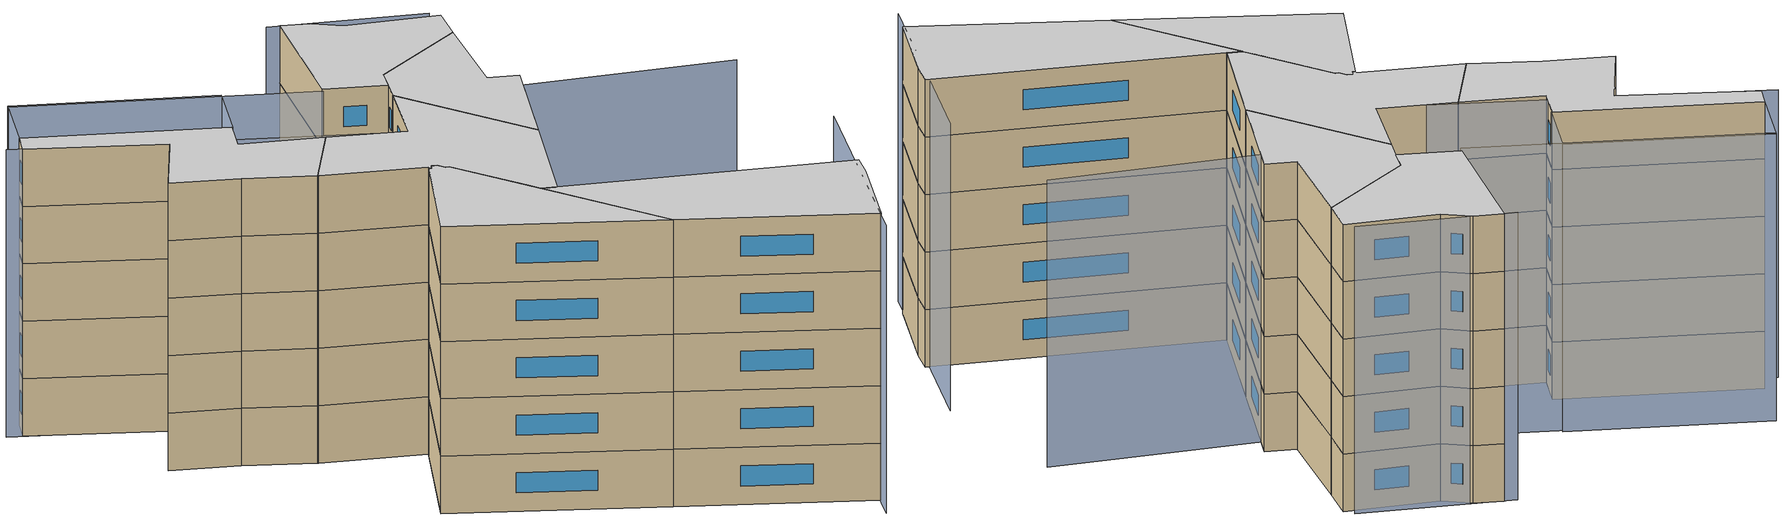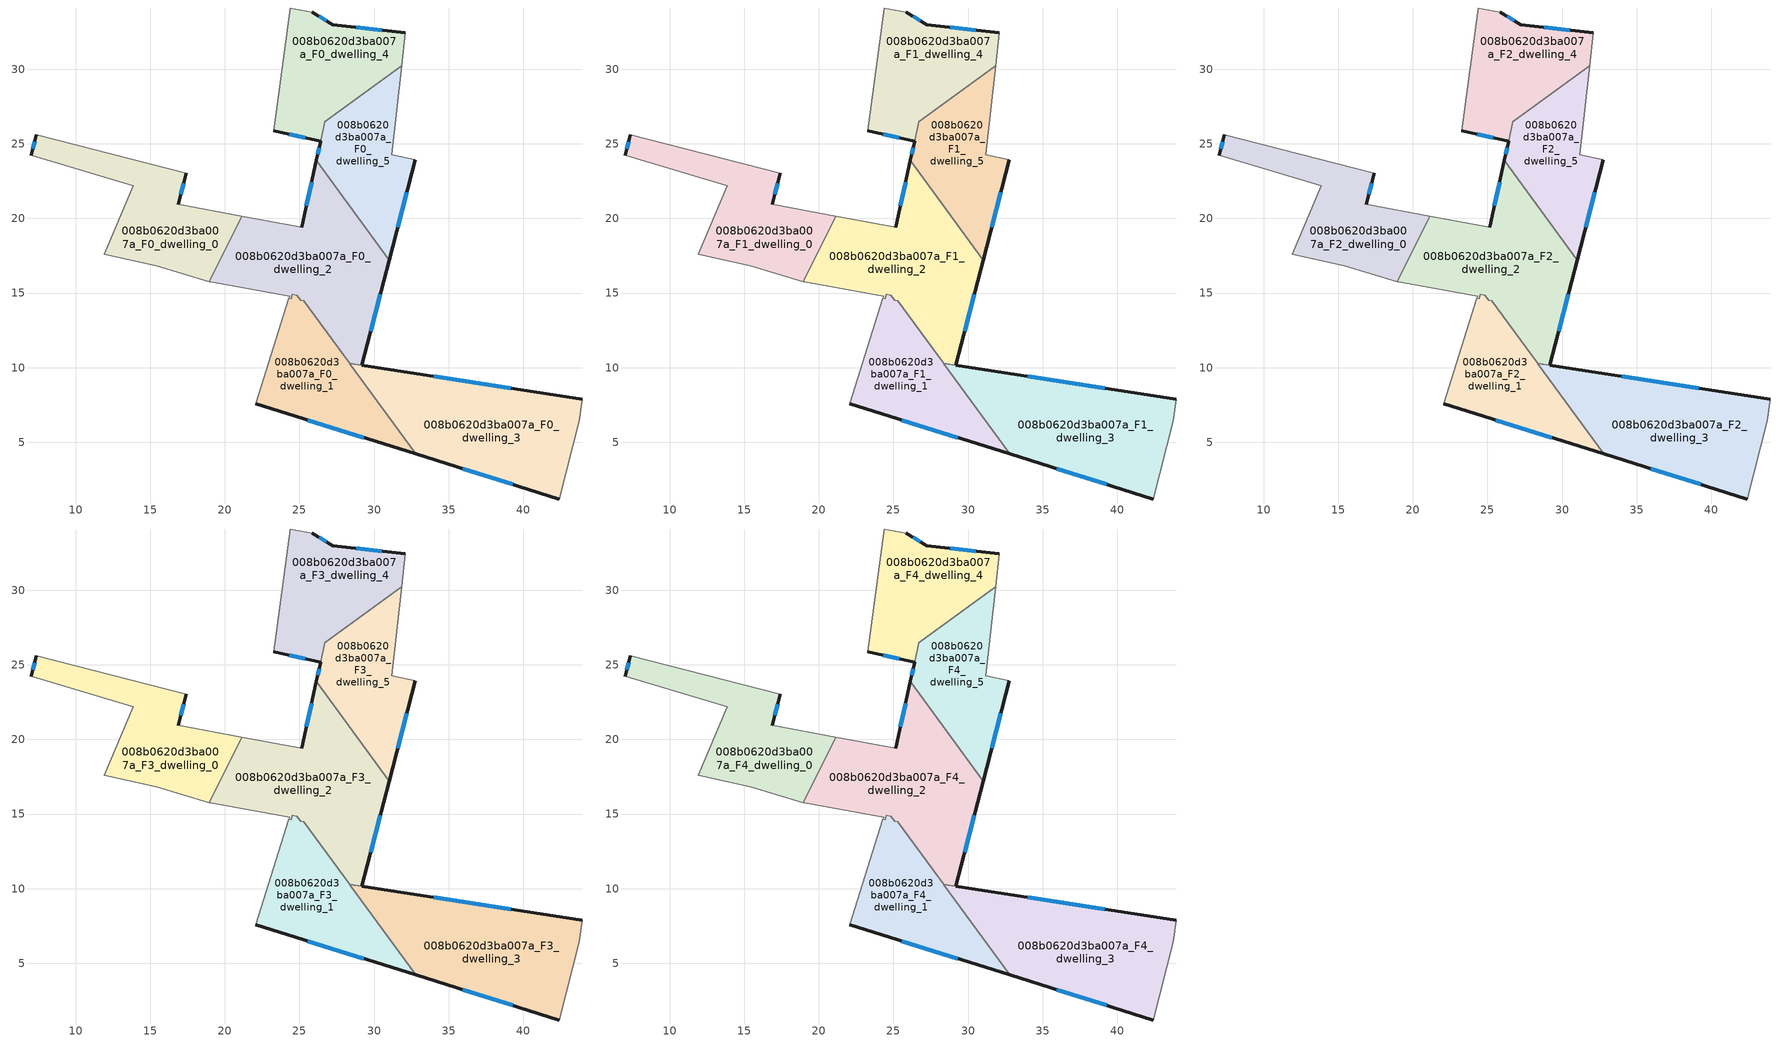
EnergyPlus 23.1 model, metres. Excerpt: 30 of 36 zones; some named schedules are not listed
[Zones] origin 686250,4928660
008b0620d3ba007a_F0_dwelling_0
 floor ground (EU_floor_Construction): 17.42,23.02 16.88,20.95 21.15,20.15 18.95,15.77 15.41,16.82 11.91,17.6 13.86,22.19 7.03,24.25 7.37,25.59 z0
 wall outside (EU_wall_Construction): 7.37,25.59 7.03,24.25 / 16.88,20.95 17.42,23.02 z0:3
 wall adiabatic (EU_wall_Construction): 7.03,24.25 13.86,22.19 11.91,17.6 15.41,16.82 18.95,15.77 / 17.42,23.02 7.37,25.59 / 21.15,20.15 16.88,20.95 z0:3
 wall to 008b0620d3ba007a_F0_dwelling_2 (EU_wall_Construction): 18.95,15.77 21.15,20.15 z0:3
 window (EU_Window_Construction): 7.26,25.16 7.14,24.69 / 17.06,21.62 17.25,22.35 z0.98:2.02
008b0620d3ba007a_F0_dwelling_1
 floor ground (EU_floor_Construction): 29.19,10.16 28.38,10.28 32.81,4.22 22.08,7.58 24.29,14.66 24.44,14.63 24.53,14.92 24.83,14.86 25.09,14.51 25.3,14.47 28.37,10.29 z0
 wall outside (EU_wall_Construction): 22.08,7.58 32.81,4.22 z0:3
 wall adiabatic (EU_wall_Construction): 24.29,14.66 22.08,7.58 z0:3
 wall to 008b0620d3ba007a_F0_dwelling_2 (EU_wall_Construction): 29.19,10.16 28.37,10.29 27.97,10.83 / 27.97,10.84 25.3,14.47 25.09,14.51 24.83,14.86 24.53,14.92 24.44,14.63 24.29,14.66 z0:3
 wall to 008b0620d3ba007a_F0_dwelling_3 (EU_wall_Construction): 32.81,4.22 28.38,10.28 29.19,10.16 z0:3
 window (EU_Window_Construction): 25.57,6.49 29.32,5.31 z0.98:2.02
008b0620d3ba007a_F0_dwelling_2
 floor ground (EU_floor_Construction): 26.14,23.89 31.02,17.21 29.19,10.16 28.37,10.29 27.96,10.83 25.3,14.47 25.09,14.51 24.83,14.86 24.53,14.92 24.44,14.63 24.29,14.66 24.34,14.8 19.02,15.75 18.95,15.77 21.15,20.15 25.15,19.4 z0
 wall outside (EU_wall_Construction): 26.14,23.89 25.15,19.4 / 29.19,10.16 31.02,17.21 z0:3
 wall adiabatic (EU_wall_Construction): 18.95,15.77 19.02,15.75 24.34,14.8 24.29,14.66 / 25.15,19.4 21.15,20.15 z0:3
 wall to 008b0620d3ba007a_F0_dwelling_5 (EU_wall_Construction): 31.02,17.21 26.14,23.89 z0:3
 window (EU_Window_Construction): 25.81,22.43 25.47,20.86 / 29.78,12.45 30.43,14.92 z0.98:2.02
008b0620d3ba007a_F0_dwelling_3
 floor ground (EU_floor_Construction): 43.96,7.88 43.75,6.44 42.43,1.2 32.81,4.22 28.38,10.28 29.19,10.16 z0
 wall outside (EU_wall_Construction): 32.81,4.22 42.43,1.2 / 43.96,7.88 29.19,10.16 z0:3
 wall adiabatic (EU_wall_Construction): 42.43,1.2 43.75,6.44 43.96,7.88 z0:3
 window (EU_Window_Construction): 35.94,3.24 39.3,2.18 / 39.16,8.62 33.99,9.42 z0.98:2.02
008b0620d3ba007a_F0_dwelling_4
 floor ground (EU_floor_Construction): 32.09,32.45 31.84,30.25 26.71,26.49 26.42,25.17 23.29,25.88 24.38,34.11 25.87,33.82 27.25,32.97 z0
 wall outside (EU_wall_Construction): 32.09,32.45 27.25,32.97 25.87,33.82 / 23.29,25.88 26.42,25.17 z0:3
 wall adiabatic (EU_wall_Construction): 25.87,33.82 24.38,34.11 23.29,25.88 / 31.84,30.25 32.09,32.45 z0:3
 wall to 008b0620d3ba007a_F0_dwelling_5 (EU_wall_Construction): 26.42,25.17 26.71,26.49 31.84,30.25 z0:3
 window (EU_Window_Construction): 26.8,33.25 26.32,33.54 / 30.51,32.62 28.82,32.8 / 24.3,25.65 25.4,25.4 z0.98:2.02
008b0620d3ba007a_F0_dwelling_5
 floor ground (EU_floor_Construction): 31.84,30.25 31.18,24.26 32.78,23.94 31.02,17.21 26.14,23.89 26.42,25.17 26.71,26.49 z0
 wall outside (EU_wall_Construction): 26.42,25.17 26.14,23.89 / 31.02,17.21 32.78,23.94 z0:3
 wall adiabatic (EU_wall_Construction): 32.78,23.94 31.18,24.26 31.84,30.25 z0:3
 window (EU_Window_Construction): 26.32,24.75 26.23,24.31 / 31.59,19.4 32.21,21.75 z0.98:2.02
008b0620d3ba007a_F1_dwelling_0
 floor to 008b0620d3ba007a_F0_dwelling_0 (EU_floor_Construction): 17.42,23.02 16.88,20.95 21.15,20.15 18.95,15.77 15.41,16.82 11.91,17.6 13.86,22.19 7.03,24.25 7.37,25.59 z3
 wall outside (EU_wall_Construction): 7.37,25.59 7.03,24.25 / 16.88,20.95 17.42,23.02 z3:6
 wall adiabatic (EU_wall_Construction): 7.03,24.25 13.86,22.19 11.91,17.6 15.41,16.82 18.95,15.77 / 17.42,23.02 7.37,25.59 / 21.15,20.15 16.88,20.95 z3:6
 wall to 008b0620d3ba007a_F1_dwelling_2 (EU_wall_Construction): 18.95,15.77 21.15,20.15 z3:6
 window (EU_Window_Construction): 7.26,25.16 7.14,24.69 / 17.06,21.62 17.25,22.35 z3.98:5.02
008b0620d3ba007a_F1_dwelling_1
 floor to 008b0620d3ba007a_F0_dwelling_1 (EU_floor_Construction): 29.19,10.16 28.38,10.28 32.81,4.22 22.08,7.58 24.29,14.66 24.44,14.63 24.53,14.92 24.83,14.86 25.09,14.51 25.3,14.47 28.37,10.29 z3
 wall outside (EU_wall_Construction): 22.08,7.58 32.81,4.22 z3:6
 wall adiabatic (EU_wall_Construction): 24.29,14.66 22.08,7.58 z3:6
 wall to 008b0620d3ba007a_F1_dwelling_2 (EU_wall_Construction): 29.19,10.16 28.37,10.29 27.97,10.83 / 27.97,10.84 25.3,14.47 25.09,14.51 24.83,14.86 24.53,14.92 24.44,14.63 24.29,14.66 z3:6
 wall to 008b0620d3ba007a_F1_dwelling_3 (EU_wall_Construction): 32.81,4.22 28.38,10.28 29.19,10.16 z3:6
 window (EU_Window_Construction): 25.57,6.49 29.32,5.31 z3.98:5.02
008b0620d3ba007a_F1_dwelling_2
 floor to 008b0620d3ba007a_F0_dwelling_2 (EU_floor_Construction): 26.14,23.89 31.02,17.21 29.19,10.16 28.37,10.29 27.96,10.83 25.3,14.47 25.09,14.51 24.83,14.86 24.53,14.92 24.44,14.63 24.29,14.66 24.34,14.8 19.02,15.75 18.95,15.77 21.15,20.15 25.15,19.4 z3
 wall outside (EU_wall_Construction): 26.14,23.89 25.15,19.4 / 29.19,10.16 31.02,17.21 z3:6
 wall adiabatic (EU_wall_Construction): 18.95,15.77 19.02,15.75 24.34,14.8 24.29,14.66 / 25.15,19.4 21.15,20.15 z3:6
 wall to 008b0620d3ba007a_F1_dwelling_5 (EU_wall_Construction): 31.02,17.21 26.14,23.89 z3:6
 window (EU_Window_Construction): 25.81,22.43 25.47,20.86 / 29.78,12.45 30.43,14.92 z3.98:5.02
008b0620d3ba007a_F1_dwelling_3
 floor to 008b0620d3ba007a_F0_dwelling_3 (EU_floor_Construction): 43.96,7.88 43.75,6.44 42.43,1.2 32.81,4.22 28.38,10.28 29.19,10.16 z3
 wall outside (EU_wall_Construction): 32.81,4.22 42.43,1.2 / 43.96,7.88 29.19,10.16 z3:6
 wall adiabatic (EU_wall_Construction): 42.43,1.2 43.75,6.44 43.96,7.88 z3:6
 window (EU_Window_Construction): 35.94,3.24 39.3,2.18 / 39.16,8.62 33.99,9.42 z3.98:5.02
008b0620d3ba007a_F1_dwelling_4
 floor to 008b0620d3ba007a_F0_dwelling_4 (EU_floor_Construction): 32.09,32.45 31.84,30.25 26.71,26.49 26.42,25.17 23.29,25.88 24.38,34.11 25.87,33.82 27.25,32.97 z3
 wall outside (EU_wall_Construction): 32.09,32.45 27.25,32.97 25.87,33.82 / 23.29,25.88 26.42,25.17 z3:6
 wall adiabatic (EU_wall_Construction): 25.87,33.82 24.38,34.11 23.29,25.88 / 31.84,30.25 32.09,32.45 z3:6
 wall to 008b0620d3ba007a_F1_dwelling_5 (EU_wall_Construction): 26.42,25.17 26.71,26.49 31.84,30.25 z3:6
 window (EU_Window_Construction): 26.8,33.25 26.32,33.54 / 30.51,32.62 28.82,32.8 / 24.3,25.65 25.4,25.4 z3.98:5.02
008b0620d3ba007a_F1_dwelling_5
 floor to 008b0620d3ba007a_F0_dwelling_5 (EU_floor_Construction): 31.84,30.25 31.18,24.26 32.78,23.94 31.02,17.21 26.14,23.89 26.42,25.17 26.71,26.49 z3
 wall outside (EU_wall_Construction): 26.42,25.17 26.14,23.89 / 31.02,17.21 32.78,23.94 z3:6
 wall adiabatic (EU_wall_Construction): 32.78,23.94 31.18,24.26 31.84,30.25 z3:6
 window (EU_Window_Construction): 26.32,24.75 26.23,24.31 / 31.59,19.4 32.21,21.75 z3.98:5.02
008b0620d3ba007a_F2_dwelling_0
 floor to 008b0620d3ba007a_F1_dwelling_0 (EU_floor_Construction): 17.42,23.02 16.88,20.95 21.15,20.15 18.95,15.77 15.41,16.82 11.91,17.6 13.86,22.19 7.03,24.25 7.37,25.59 z6
 wall outside (EU_wall_Construction): 7.37,25.59 7.03,24.25 / 16.88,20.95 17.42,23.02 z6:9
 wall adiabatic (EU_wall_Construction): 7.03,24.25 13.86,22.19 11.91,17.6 15.41,16.82 18.95,15.77 / 17.42,23.02 7.37,25.59 / 21.15,20.15 16.88,20.95 z6:9
 wall to 008b0620d3ba007a_F2_dwelling_2 (EU_wall_Construction): 18.95,15.77 21.15,20.15 z6:9
 window (EU_Window_Construction): 7.26,25.16 7.14,24.69 / 17.06,21.62 17.25,22.35 z6.98:8.02
008b0620d3ba007a_F2_dwelling_1
 floor to 008b0620d3ba007a_F1_dwelling_1 (EU_floor_Construction): 29.19,10.16 28.38,10.28 32.81,4.22 22.08,7.58 24.29,14.66 24.44,14.63 24.53,14.92 24.83,14.86 25.09,14.51 25.3,14.47 28.37,10.29 z6
 wall outside (EU_wall_Construction): 22.08,7.58 32.81,4.22 z6:9
 wall adiabatic (EU_wall_Construction): 24.29,14.66 22.08,7.58 z6:9
 wall to 008b0620d3ba007a_F2_dwelling_2 (EU_wall_Construction): 29.19,10.16 28.37,10.29 27.97,10.83 / 27.97,10.84 25.3,14.47 25.09,14.51 24.83,14.86 24.53,14.92 24.44,14.63 24.29,14.66 z6:9
 wall to 008b0620d3ba007a_F2_dwelling_3 (EU_wall_Construction): 32.81,4.22 28.38,10.28 29.19,10.16 z6:9
 window (EU_Window_Construction): 25.57,6.49 29.32,5.31 z6.98:8.02
008b0620d3ba007a_F2_dwelling_2
 floor to 008b0620d3ba007a_F1_dwelling_2 (EU_floor_Construction): 26.14,23.89 31.02,17.21 29.19,10.16 28.37,10.29 27.96,10.83 25.3,14.47 25.09,14.51 24.83,14.86 24.53,14.92 24.44,14.63 24.29,14.66 24.34,14.8 19.02,15.75 18.95,15.77 21.15,20.15 25.15,19.4 z6
 wall outside (EU_wall_Construction): 26.14,23.89 25.15,19.4 / 29.19,10.16 31.02,17.21 z6:9
 wall adiabatic (EU_wall_Construction): 18.95,15.77 19.02,15.75 24.34,14.8 24.29,14.66 / 25.15,19.4 21.15,20.15 z6:9
 wall to 008b0620d3ba007a_F2_dwelling_5 (EU_wall_Construction): 31.02,17.21 26.14,23.89 z6:9
 window (EU_Window_Construction): 25.81,22.43 25.47,20.86 / 29.78,12.45 30.43,14.92 z6.98:8.02
008b0620d3ba007a_F2_dwelling_3
 floor to 008b0620d3ba007a_F1_dwelling_3 (EU_floor_Construction): 43.96,7.88 43.75,6.44 42.43,1.2 32.81,4.22 28.38,10.28 29.19,10.16 z6
 wall outside (EU_wall_Construction): 32.81,4.22 42.43,1.2 / 43.96,7.88 29.19,10.16 z6:9
 wall adiabatic (EU_wall_Construction): 42.43,1.2 43.75,6.44 43.96,7.88 z6:9
 window (EU_Window_Construction): 35.94,3.24 39.3,2.18 / 39.16,8.62 33.99,9.42 z6.98:8.02
008b0620d3ba007a_F2_dwelling_4
 floor to 008b0620d3ba007a_F1_dwelling_4 (EU_floor_Construction): 32.09,32.45 31.84,30.25 26.71,26.49 26.42,25.17 23.29,25.88 24.38,34.11 25.87,33.82 27.25,32.97 z6
 wall outside (EU_wall_Construction): 32.09,32.45 27.25,32.97 25.87,33.82 / 23.29,25.88 26.42,25.17 z6:9
 wall adiabatic (EU_wall_Construction): 25.87,33.82 24.38,34.11 23.29,25.88 / 31.84,30.25 32.09,32.45 z6:9
 wall to 008b0620d3ba007a_F2_dwelling_5 (EU_wall_Construction): 26.42,25.17 26.71,26.49 31.84,30.25 z6:9
 window (EU_Window_Construction): 26.8,33.25 26.32,33.54 / 30.51,32.62 28.82,32.8 / 24.3,25.65 25.4,25.4 z6.98:8.02
008b0620d3ba007a_F2_dwelling_5
 floor to 008b0620d3ba007a_F1_dwelling_5 (EU_floor_Construction): 31.84,30.25 31.18,24.26 32.78,23.94 31.02,17.21 26.14,23.89 26.42,25.17 26.71,26.49 z6
 wall outside (EU_wall_Construction): 26.42,25.17 26.14,23.89 / 31.02,17.21 32.78,23.94 z6:9
 wall adiabatic (EU_wall_Construction): 32.78,23.94 31.18,24.26 31.84,30.25 z6:9
 window (EU_Window_Construction): 26.32,24.75 26.23,24.31 / 31.59,19.4 32.21,21.75 z6.98:8.02
008b0620d3ba007a_F3_dwelling_0
 floor to 008b0620d3ba007a_F2_dwelling_0 (EU_floor_Construction): 17.42,23.02 16.88,20.95 21.15,20.15 18.95,15.77 15.41,16.82 11.91,17.6 13.86,22.19 7.03,24.25 7.37,25.59 z9
 wall outside (EU_wall_Construction): 7.37,25.59 7.03,24.25 / 16.88,20.95 17.42,23.02 z9:12
 wall adiabatic (EU_wall_Construction): 7.03,24.25 13.86,22.19 11.91,17.6 15.41,16.82 18.95,15.77 / 17.42,23.02 7.37,25.59 / 21.15,20.15 16.88,20.95 z9:12
 wall to 008b0620d3ba007a_F3_dwelling_2 (EU_wall_Construction): 18.95,15.77 21.15,20.15 z9:12
 window (EU_Window_Construction): 7.26,25.16 7.14,24.69 / 17.06,21.62 17.25,22.35 z9.98:11.02
008b0620d3ba007a_F3_dwelling_1
 floor to 008b0620d3ba007a_F2_dwelling_1 (EU_floor_Construction): 29.19,10.16 28.38,10.28 32.81,4.22 22.08,7.58 24.29,14.66 24.44,14.63 24.53,14.92 24.83,14.86 25.09,14.51 25.3,14.47 28.37,10.29 z9
 wall outside (EU_wall_Construction): 22.08,7.58 32.81,4.22 z9:12
 wall adiabatic (EU_wall_Construction): 24.29,14.66 22.08,7.58 z9:12
 wall to 008b0620d3ba007a_F3_dwelling_2 (EU_wall_Construction): 29.19,10.16 28.37,10.29 27.97,10.83 / 27.97,10.84 25.3,14.47 25.09,14.51 24.83,14.86 24.53,14.92 24.44,14.63 24.29,14.66 z9:12
 wall to 008b0620d3ba007a_F3_dwelling_3 (EU_wall_Construction): 32.81,4.22 28.38,10.28 29.19,10.16 z9:12
 window (EU_Window_Construction): 25.57,6.49 29.32,5.31 z9.98:11.02
008b0620d3ba007a_F3_dwelling_2
 floor to 008b0620d3ba007a_F2_dwelling_2 (EU_floor_Construction): 26.14,23.89 31.02,17.21 29.19,10.16 28.37,10.29 27.96,10.83 25.3,14.47 25.09,14.51 24.83,14.86 24.53,14.92 24.44,14.63 24.29,14.66 24.34,14.8 19.02,15.75 18.95,15.77 21.15,20.15 25.15,19.4 z9
 wall outside (EU_wall_Construction): 26.14,23.89 25.15,19.4 / 29.19,10.16 31.02,17.21 z9:12
 wall adiabatic (EU_wall_Construction): 18.95,15.77 19.02,15.75 24.34,14.8 24.29,14.66 / 25.15,19.4 21.15,20.15 z9:12
 wall to 008b0620d3ba007a_F3_dwelling_5 (EU_wall_Construction): 31.02,17.21 26.14,23.89 z9:12
 window (EU_Window_Construction): 25.81,22.43 25.47,20.86 / 29.78,12.45 30.43,14.92 z9.98:11.02
008b0620d3ba007a_F3_dwelling_3
 floor to 008b0620d3ba007a_F2_dwelling_3 (EU_floor_Construction): 43.96,7.88 43.75,6.44 42.43,1.2 32.81,4.22 28.38,10.28 29.19,10.16 z9
 wall outside (EU_wall_Construction): 32.81,4.22 42.43,1.2 / 43.96,7.88 29.19,10.16 z9:12
 wall adiabatic (EU_wall_Construction): 42.43,1.2 43.75,6.44 43.96,7.88 z9:12
 window (EU_Window_Construction): 35.94,3.24 39.3,2.18 / 39.16,8.62 33.99,9.42 z9.98:11.02
008b0620d3ba007a_F3_dwelling_4
 floor to 008b0620d3ba007a_F2_dwelling_4 (EU_floor_Construction): 32.09,32.45 31.84,30.25 26.71,26.49 26.42,25.17 23.29,25.88 24.38,34.11 25.87,33.82 27.25,32.97 z9
 wall outside (EU_wall_Construction): 32.09,32.45 27.25,32.97 25.87,33.82 / 23.29,25.88 26.42,25.17 z9:12
 wall adiabatic (EU_wall_Construction): 25.87,33.82 24.38,34.11 23.29,25.88 / 31.84,30.25 32.09,32.45 z9:12
 wall to 008b0620d3ba007a_F3_dwelling_5 (EU_wall_Construction): 26.42,25.17 26.71,26.49 31.84,30.25 z9:12
 window (EU_Window_Construction): 26.8,33.25 26.32,33.54 / 30.51,32.62 28.82,32.8 / 24.3,25.65 25.4,25.4 z9.98:11.02
008b0620d3ba007a_F3_dwelling_5
 floor to 008b0620d3ba007a_F2_dwelling_5 (EU_floor_Construction): 31.84,30.25 31.18,24.26 32.78,23.94 31.02,17.21 26.14,23.89 26.42,25.17 26.71,26.49 z9
 wall outside (EU_wall_Construction): 26.42,25.17 26.14,23.89 / 31.02,17.21 32.78,23.94 z9:12
 wall adiabatic (EU_wall_Construction): 32.78,23.94 31.18,24.26 31.84,30.25 z9:12
 window (EU_Window_Construction): 26.32,24.75 26.23,24.31 / 31.59,19.4 32.21,21.75 z9.98:11.02
008b0620d3ba007a_F4_dwelling_0
 floor to 008b0620d3ba007a_F3_dwelling_0 (EU_floor_Construction): 17.42,23.02 16.88,20.95 21.15,20.15 18.95,15.77 15.41,16.82 11.91,17.6 13.86,22.19 7.03,24.25 7.37,25.59 z12
 wall outside (EU_wall_Construction): 7.37,25.59 7.03,24.25 / 16.88,20.95 17.42,23.02 z12:15
 wall adiabatic (EU_wall_Construction): 7.03,24.25 13.86,22.19 11.91,17.6 15.41,16.82 18.95,15.77 / 17.42,23.02 7.37,25.59 / 21.15,20.15 16.88,20.95 z12:15
 wall to 008b0620d3ba007a_F4_dwelling_2 (EU_wall_Construction): 18.95,15.77 21.15,20.15 z12:15
 window (EU_Window_Construction): 7.26,25.16 7.14,24.69 / 17.06,21.62 17.25,22.35 z12.98:14.02
 ceiling to 008b0620d3ba007a_F5_dwelling_0 (EU_floor_Construction): 18.95,15.77 21.15,20.15 16.88,20.95 17.42,23.02 7.37,25.59 7.03,24.25 13.86,22.19 11.91,17.6 15.41,16.82 z15
008b0620d3ba007a_F4_dwelling_1
 floor to 008b0620d3ba007a_F3_dwelling_1 (EU_floor_Construction): 29.19,10.16 28.38,10.28 32.81,4.22 22.08,7.58 24.29,14.66 24.44,14.63 24.53,14.92 24.83,14.86 25.09,14.51 25.3,14.47 28.37,10.29 z12
 wall outside (EU_wall_Construction): 22.08,7.58 32.81,4.22 z12:15
 wall adiabatic (EU_wall_Construction): 24.29,14.66 22.08,7.58 z12:15
 wall to 008b0620d3ba007a_F4_dwelling_2 (EU_wall_Construction): 29.19,10.16 28.37,10.29 27.97,10.83 / 27.97,10.84 25.3,14.47 25.09,14.51 24.83,14.86 24.53,14.92 24.44,14.63 24.29,14.66 z12:15
 wall to 008b0620d3ba007a_F4_dwelling_3 (EU_wall_Construction): 32.81,4.22 28.38,10.28 29.19,10.16 z12:15
 window (EU_Window_Construction): 25.57,6.49 29.32,5.31 z12.98:14.02
 ceiling to 008b0620d3ba007a_F5_dwelling_1 (EU_floor_Construction): 32.81,4.22 28.38,10.28 29.19,10.16 28.37,10.29 25.3,14.47 25.09,14.51 24.83,14.86 24.53,14.92 24.44,14.63 24.29,14.66 22.08,7.58 z15
008b0620d3ba007a_F4_dwelling_2
 floor to 008b0620d3ba007a_F3_dwelling_2 (EU_floor_Construction): 26.14,23.89 31.02,17.21 29.19,10.16 28.37,10.29 27.96,10.83 25.3,14.47 25.09,14.51 24.83,14.86 24.53,14.92 24.44,14.63 24.29,14.66 24.34,14.8 19.02,15.75 18.95,15.77 21.15,20.15 25.15,19.4 z12
 wall outside (EU_wall_Construction): 26.14,23.89 25.15,19.4 / 29.19,10.16 31.02,17.21 z12:15
 wall adiabatic (EU_wall_Construction): 18.95,15.77 19.02,15.75 24.34,14.8 24.29,14.66 / 25.15,19.4 21.15,20.15 z12:15
 wall to 008b0620d3ba007a_F4_dwelling_5 (EU_wall_Construction): 31.02,17.21 26.14,23.89 z12:15
 window (EU_Window_Construction): 25.81,22.43 25.47,20.86 / 29.78,12.45 30.43,14.92 z12.98:14.02
 ceiling to 008b0620d3ba007a_F5_dwelling_2 (EU_floor_Construction): 29.19,10.16 31.02,17.21 26.14,23.89 25.15,19.4 21.15,20.15 18.95,15.77 19.02,15.75 24.34,14.8 24.29,14.66 24.44,14.63 24.53,14.92 24.83,14.86 25.09,14.51 25.3,14.47 27.96,10.83 28.37,10.29 z15
008b0620d3ba007a_F4_dwelling_3
 floor to 008b0620d3ba007a_F3_dwelling_3 (EU_floor_Construction): 43.96,7.88 43.75,6.44 42.43,1.2 32.81,4.22 28.38,10.28 29.19,10.16 z12
 wall outside (EU_wall_Construction): 32.81,4.22 42.43,1.2 / 43.96,7.88 29.19,10.16 z12:15
 wall adiabatic (EU_wall_Construction): 42.43,1.2 43.75,6.44 43.96,7.88 z12:15
 window (EU_Window_Construction): 35.94,3.24 39.3,2.18 / 39.16,8.62 33.99,9.42 z12.98:14.02
 ceiling to 008b0620d3ba007a_F5_dwelling_3 (EU_floor_Construction): 42.43,1.2 43.75,6.44 43.96,7.88 29.19,10.16 28.38,10.28 32.81,4.22 z15
008b0620d3ba007a_F4_dwelling_4
 floor to 008b0620d3ba007a_F3_dwelling_4 (EU_floor_Construction): 32.09,32.45 31.84,30.25 26.71,26.49 26.42,25.17 23.29,25.88 24.38,34.11 25.87,33.82 27.25,32.97 z12
 wall outside (EU_wall_Construction): 32.09,32.45 27.25,32.97 25.87,33.82 / 23.29,25.88 26.42,25.17 z12:15
 wall adiabatic (EU_wall_Construction): 25.87,33.82 24.38,34.11 23.29,25.88 / 31.84,30.25 32.09,32.45 z12:15
 wall to 008b0620d3ba007a_F4_dwelling_5 (EU_wall_Construction): 26.42,25.17 26.71,26.49 31.84,30.25 z12:15
 window (EU_Window_Construction): 26.8,33.25 26.32,33.54 / 30.51,32.62 28.82,32.8 / 24.3,25.65 25.4,25.4 z12.98:14.02
 ceiling to 008b0620d3ba007a_F5_dwelling_4 (EU_floor_Construction): 31.84,30.25 32.09,32.45 27.25,32.97 25.87,33.82 24.38,34.11 23.29,25.88 26.42,25.17 26.71,26.49 z15
008b0620d3ba007a_F4_dwelling_5
 floor to 008b0620d3ba007a_F3_dwelling_5 (EU_floor_Construction): 31.84,30.25 31.18,24.26 32.78,23.94 31.02,17.21 26.14,23.89 26.42,25.17 26.71,26.49 z12
 wall outside (EU_wall_Construction): 26.42,25.17 26.14,23.89 / 31.02,17.21 32.78,23.94 z12:15
 wall adiabatic (EU_wall_Construction): 32.78,23.94 31.18,24.26 31.84,30.25 z12:15
 window (EU_Window_Construction): 26.32,24.75 26.23,24.31 / 31.59,19.4 32.21,21.75 z12.98:14.02
 ceiling to 008b0620d3ba007a_F5_dwelling_5 (EU_floor_Construction): 31.02,17.21 32.78,23.94 31.18,24.26 31.84,30.25 26.71,26.49 26.42,25.17 26.14,23.89 z15
shading: 42.05,-0.36 44.9,13.47 / 6.24,24.47 27.58,18.59 / 43.25,21.88 31.07,22.85 / 23.21,25.6 8.36,29.43 / 31.67,32.9 23.71,34.16 / 17.45,23.01 7.37,25.6 / 7.37,25.6 8.39,29.56 / 8.39,29.56 18.47,26.98 / 18.47,26.98 17.45,23.01 z0:15
[Building]
EU S2 Campaign: North Axis=0; Terrain=City; Solar Distribution=FullExterior
[Site:Location]
Bologna: Latitude=44.5; Longitude=11.25; Time Zone=1; Elevation=37
[SizingPeriod:WeatherFileDays]
AnnualSizingPeriod: Begin Month=1; Begin Day of Month=1; End Month=12; End Day of Month=31; Day of Week for Start Day=Monday; Use Weather File Daylight Saving Period=No; Use Weather File Rain and Snow Indicators=No
[MATERIAL]
EU_InternalMass_Material: Roughness=MediumRough; Thickness=0.1; Conductivity=1; Density=1800; Specific Heat=900; Thermal Absorptance=0.9; Solar Absorptance=0.7; Visible Absorptance=0.7
[MATERIAL:NOMASS] Roughness=MediumRough; Thermal Absorptance=0.9; Solar Absorptance=0.7; Visible Absorptance=0.7
Name | Thermal Resistance
EU_wall_NoMass | 0.905828
EU_floor_NoMass | 0.67114
[WINDOWMATERIAL:SIMPLEGLAZINGSYSTEM]
EU_Window_SimpleGlazing: UFactor=4.52486; Solar Heat Gain Coefficient=0.85; Visible Transmittance=0.85
[CONSTRUCTION]
EU_wall_Construction: EU_wall_NoMass
EU_floor_Construction: EU_floor_NoMass
EU_Window_Construction: EU_Window_SimpleGlazing
EU_InternalMass_Construction: EU_InternalMass_Material
[ZONE] Type=1; Multiplier=1; Ceiling Height=autocalculate; Floor Area=autocalculate; Part of Total Floor Area=Yes
Name | Volume
008b0620d3ba007a_F0_dwelling_0; 008b0620d3ba007a_F1_dwelling_0; 008b0620d3ba007a_F2_dwelling_0; 008b0620d3ba007a_F3_dwelling_0; 008b0620d3ba007a_F4_dwelling_0 | 154.336
008b0620d3ba007a_F0_dwelling_1; 008b0620d3ba007a_F1_dwelling_1; 008b0620d3ba007a_F2_dwelling_1; 008b0620d3ba007a_F3_dwelling_1; 008b0620d3ba007a_F4_dwelling_1 | 139.058
008b0620d3ba007a_F0_dwelling_2; 008b0620d3ba007a_F1_dwelling_2; 008b0620d3ba007a_F2_dwelling_2; 008b0620d3ba007a_F3_dwelling_2; 008b0620d3ba007a_F4_dwelling_2 | 217.208
008b0620d3ba007a_F0_dwelling_3; 008b0620d3ba007a_F1_dwelling_3; 008b0620d3ba007a_F2_dwelling_3; 008b0620d3ba007a_F3_dwelling_3; 008b0620d3ba007a_F4_dwelling_3 | 230.241
008b0620d3ba007a_F0_dwelling_4; 008b0620d3ba007a_F1_dwelling_4; 008b0620d3ba007a_F2_dwelling_4; 008b0620d3ba007a_F3_dwelling_4; 008b0620d3ba007a_F4_dwelling_4 | 140.889
008b0620d3ba007a_F0_dwelling_5; 008b0620d3ba007a_F1_dwelling_5; 008b0620d3ba007a_F2_dwelling_5; 008b0620d3ba007a_F3_dwelling_5; 008b0620d3ba007a_F4_dwelling_5 | 131.96
[INTERNALMASS] Construction=EU_InternalMass_Construction
Name | Zone or ZoneList | Surface Area
008b0620d3ba007a_F0_dwelling_0_EU_InternalMass | 008b0620d3ba007a_F0_dwelling_0 | 51.4455
008b0620d3ba007a_F0_dwelling_1_EU_InternalMass | 008b0620d3ba007a_F0_dwelling_1 | 46.3701
008b0620d3ba007a_F0_dwelling_2_EU_InternalMass | 008b0620d3ba007a_F0_dwelling_2 | 72.4002
008b0620d3ba007a_F0_dwelling_3_EU_InternalMass | 008b0620d3ba007a_F0_dwelling_3 | 76.7686
008b0620d3ba007a_F0_dwelling_4_EU_InternalMass | 008b0620d3ba007a_F0_dwelling_4 | 46.9629
008b0620d3ba007a_F0_dwelling_5_EU_InternalMass | 008b0620d3ba007a_F0_dwelling_5 | 43.9886
008b0620d3ba007a_F1_dwelling_0_EU_InternalMass | 008b0620d3ba007a_F1_dwelling_0 | 51.4455
008b0620d3ba007a_F1_dwelling_1_EU_InternalMass | 008b0620d3ba007a_F1_dwelling_1 | 46.3701
008b0620d3ba007a_F1_dwelling_2_EU_InternalMass | 008b0620d3ba007a_F1_dwelling_2 | 72.4002
008b0620d3ba007a_F1_dwelling_3_EU_InternalMass | 008b0620d3ba007a_F1_dwelling_3 | 76.7686
008b0620d3ba007a_F1_dwelling_4_EU_InternalMass | 008b0620d3ba007a_F1_dwelling_4 | 46.9629
008b0620d3ba007a_F1_dwelling_5_EU_InternalMass | 008b0620d3ba007a_F1_dwelling_5 | 43.9886
008b0620d3ba007a_F2_dwelling_0_EU_InternalMass | 008b0620d3ba007a_F2_dwelling_0 | 51.4455
008b0620d3ba007a_F2_dwelling_1_EU_InternalMass | 008b0620d3ba007a_F2_dwelling_1 | 46.3701
008b0620d3ba007a_F2_dwelling_2_EU_InternalMass | 008b0620d3ba007a_F2_dwelling_2 | 72.4002
008b0620d3ba007a_F2_dwelling_3_EU_InternalMass | 008b0620d3ba007a_F2_dwelling_3 | 76.7686
008b0620d3ba007a_F2_dwelling_4_EU_InternalMass | 008b0620d3ba007a_F2_dwelling_4 | 46.9629
008b0620d3ba007a_F2_dwelling_5_EU_InternalMass | 008b0620d3ba007a_F2_dwelling_5 | 43.9886
008b0620d3ba007a_F3_dwelling_0_EU_InternalMass | 008b0620d3ba007a_F3_dwelling_0 | 51.4455
008b0620d3ba007a_F3_dwelling_1_EU_InternalMass | 008b0620d3ba007a_F3_dwelling_1 | 46.3701
008b0620d3ba007a_F3_dwelling_2_EU_InternalMass | 008b0620d3ba007a_F3_dwelling_2 | 72.4002
008b0620d3ba007a_F3_dwelling_3_EU_InternalMass | 008b0620d3ba007a_F3_dwelling_3 | 76.7686
008b0620d3ba007a_F3_dwelling_4_EU_InternalMass | 008b0620d3ba007a_F3_dwelling_4 | 46.9629
008b0620d3ba007a_F3_dwelling_5_EU_InternalMass | 008b0620d3ba007a_F3_dwelling_5 | 43.9886
008b0620d3ba007a_F4_dwelling_0_EU_InternalMass | 008b0620d3ba007a_F4_dwelling_0 | 51.4455
008b0620d3ba007a_F4_dwelling_1_EU_InternalMass | 008b0620d3ba007a_F4_dwelling_1 | 46.3701
008b0620d3ba007a_F4_dwelling_2_EU_InternalMass | 008b0620d3ba007a_F4_dwelling_2 | 72.4002
008b0620d3ba007a_F4_dwelling_3_EU_InternalMass | 008b0620d3ba007a_F4_dwelling_3 | 76.7686
008b0620d3ba007a_F4_dwelling_4_EU_InternalMass | 008b0620d3ba007a_F4_dwelling_4 | 46.9629
008b0620d3ba007a_F4_dwelling_5_EU_InternalMass | 008b0620d3ba007a_F4_dwelling_5 | 43.9886
[OTHEREQUIPMENT] Fuel Type=Electricity; Design Level Calculation Method=Watts/Area; Power per Zone Floor Area=1; Fraction Latent=0; Fraction Radiant=0; Fraction Lost=0; Carbon Dioxide Generation Rate=0; EndUse Subcategory=EU_Step8_InternalGains
Name | Zone or ZoneList or Space or SpaceList | Schedule
EU_Step8_InternalGain_008b0620d3ba007a_F0_dwelling_0_f000 | 008b0620d3ba007a_F0_dwelling_0 | EU_Step8_GainSchedule_008b0620d3ba007a_F0_dwelling_0_f000
EU_Step8_InternalGain_008b0620d3ba007a_F0_dwelling_1_f000 | 008b0620d3ba007a_F0_dwelling_1 | EU_Step8_GainSchedule_008b0620d3ba007a_F0_dwelling_1_f000
EU_Step8_InternalGain_008b0620d3ba007a_F0_dwelling_2_f000 | 008b0620d3ba007a_F0_dwelling_2 | EU_Step8_GainSchedule_008b0620d3ba007a_F0_dwelling_2_f000
EU_Step8_InternalGain_008b0620d3ba007a_F0_dwelling_3_f000 | 008b0620d3ba007a_F0_dwelling_3 | EU_Step8_GainSchedule_008b0620d3ba007a_F0_dwelling_3_f000
EU_Step8_InternalGain_008b0620d3ba007a_F0_dwelling_4_f000 | 008b0620d3ba007a_F0_dwelling_4 | EU_Step8_GainSchedule_008b0620d3ba007a_F0_dwelling_4_f000
EU_Step8_InternalGain_008b0620d3ba007a_F0_dwelling_5_f000 | 008b0620d3ba007a_F0_dwelling_5 | EU_Step8_GainSchedule_008b0620d3ba007a_F0_dwelling_5_f000
EU_Step8_InternalGain_008b0620d3ba007a_F1_dwelling_0_f000 | 008b0620d3ba007a_F1_dwelling_0 | EU_Step8_GainSchedule_008b0620d3ba007a_F1_dwelling_0_f000
EU_Step8_InternalGain_008b0620d3ba007a_F1_dwelling_1_f000 | 008b0620d3ba007a_F1_dwelling_1 | EU_Step8_GainSchedule_008b0620d3ba007a_F1_dwelling_1_f000
EU_Step8_InternalGain_008b0620d3ba007a_F1_dwelling_2_f000 | 008b0620d3ba007a_F1_dwelling_2 | EU_Step8_GainSchedule_008b0620d3ba007a_F1_dwelling_2_f000
EU_Step8_InternalGain_008b0620d3ba007a_F1_dwelling_3_f000 | 008b0620d3ba007a_F1_dwelling_3 | EU_Step8_GainSchedule_008b0620d3ba007a_F1_dwelling_3_f000
EU_Step8_InternalGain_008b0620d3ba007a_F1_dwelling_4_f000 | 008b0620d3ba007a_F1_dwelling_4 | EU_Step8_GainSchedule_008b0620d3ba007a_F1_dwelling_4_f000
EU_Step8_InternalGain_008b0620d3ba007a_F1_dwelling_5_f000 | 008b0620d3ba007a_F1_dwelling_5 | EU_Step8_GainSchedule_008b0620d3ba007a_F1_dwelling_5_f000
EU_Step8_InternalGain_008b0620d3ba007a_F2_dwelling_0_f000 | 008b0620d3ba007a_F2_dwelling_0 | EU_Step8_GainSchedule_008b0620d3ba007a_F2_dwelling_0_f000
EU_Step8_InternalGain_008b0620d3ba007a_F2_dwelling_1_f000 | 008b0620d3ba007a_F2_dwelling_1 | EU_Step8_GainSchedule_008b0620d3ba007a_F2_dwelling_1_f000
EU_Step8_InternalGain_008b0620d3ba007a_F2_dwelling_2_f000 | 008b0620d3ba007a_F2_dwelling_2 | EU_Step8_GainSchedule_008b0620d3ba007a_F2_dwelling_2_f000
EU_Step8_InternalGain_008b0620d3ba007a_F2_dwelling_3_f000 | 008b0620d3ba007a_F2_dwelling_3 | EU_Step8_GainSchedule_008b0620d3ba007a_F2_dwelling_3_f000
EU_Step8_InternalGain_008b0620d3ba007a_F2_dwelling_4_f000 | 008b0620d3ba007a_F2_dwelling_4 | EU_Step8_GainSchedule_008b0620d3ba007a_F2_dwelling_4_f000
EU_Step8_InternalGain_008b0620d3ba007a_F2_dwelling_5_f000 | 008b0620d3ba007a_F2_dwelling_5 | EU_Step8_GainSchedule_008b0620d3ba007a_F2_dwelling_5_f000
EU_Step8_InternalGain_008b0620d3ba007a_F3_dwelling_0_f000 | 008b0620d3ba007a_F3_dwelling_0 | EU_Step8_GainSchedule_008b0620d3ba007a_F3_dwelling_0_f000
EU_Step8_InternalGain_008b0620d3ba007a_F3_dwelling_1_f000 | 008b0620d3ba007a_F3_dwelling_1 | EU_Step8_GainSchedule_008b0620d3ba007a_F3_dwelling_1_f000
EU_Step8_InternalGain_008b0620d3ba007a_F3_dwelling_2_f000 | 008b0620d3ba007a_F3_dwelling_2 | EU_Step8_GainSchedule_008b0620d3ba007a_F3_dwelling_2_f000
EU_Step8_InternalGain_008b0620d3ba007a_F3_dwelling_3_f000 | 008b0620d3ba007a_F3_dwelling_3 | EU_Step8_GainSchedule_008b0620d3ba007a_F3_dwelling_3_f000
EU_Step8_InternalGain_008b0620d3ba007a_F3_dwelling_4_f000 | 008b0620d3ba007a_F3_dwelling_4 | EU_Step8_GainSchedule_008b0620d3ba007a_F3_dwelling_4_f000
EU_Step8_InternalGain_008b0620d3ba007a_F3_dwelling_5_f000 | 008b0620d3ba007a_F3_dwelling_5 | EU_Step8_GainSchedule_008b0620d3ba007a_F3_dwelling_5_f000
EU_Step8_InternalGain_008b0620d3ba007a_F4_dwelling_0_f000 | 008b0620d3ba007a_F4_dwelling_0 | EU_Step8_GainSchedule_008b0620d3ba007a_F4_dwelling_0_f000
EU_Step8_InternalGain_008b0620d3ba007a_F4_dwelling_1_f000 | 008b0620d3ba007a_F4_dwelling_1 | EU_Step8_GainSchedule_008b0620d3ba007a_F4_dwelling_1_f000
EU_Step8_InternalGain_008b0620d3ba007a_F4_dwelling_2_f000 | 008b0620d3ba007a_F4_dwelling_2 | EU_Step8_GainSchedule_008b0620d3ba007a_F4_dwelling_2_f000
EU_Step8_InternalGain_008b0620d3ba007a_F4_dwelling_3_f000 | 008b0620d3ba007a_F4_dwelling_3 | EU_Step8_GainSchedule_008b0620d3ba007a_F4_dwelling_3_f000
EU_Step8_InternalGain_008b0620d3ba007a_F4_dwelling_4_f000 | 008b0620d3ba007a_F4_dwelling_4 | EU_Step8_GainSchedule_008b0620d3ba007a_F4_dwelling_4_f000
EU_Step8_InternalGain_008b0620d3ba007a_F4_dwelling_5_f000 | 008b0620d3ba007a_F4_dwelling_5 | EU_Step8_GainSchedule_008b0620d3ba007a_F4_dwelling_5_f000
[ZONEVENTILATION:DESIGNFLOWRATE] Schedule=EU_AlwaysOn; Design Flow Rate Calculation Method=AirChanges/Hour; Air Changes per Hour=0.73129; Ventilation Type=Natural; Fan Pressure Rise=0; Fan Total Efficiency=1; Constant Term Coefficient=1; Temperature Term Coefficient=0; Velocity Term Coefficient=0; Velocity Squared Term Coefficient=0; Minimum Indoor Temperature=-100; Maximum Indoor Temperature=100; Delta Temperature=-100; Minimum Outdoor Temperature=-100; Maximum Outdoor Temperature=100; Maximum Wind Speed=40
Name | Zone or ZoneList or Space or SpaceList
EU_ConstantAir_008b0620d3ba007a_F0_dwelling_0 | 008b0620d3ba007a_F0_dwelling_0
EU_ConstantAir_008b0620d3ba007a_F0_dwelling_1 | 008b0620d3ba007a_F0_dwelling_1
EU_ConstantAir_008b0620d3ba007a_F0_dwelling_2 | 008b0620d3ba007a_F0_dwelling_2
EU_ConstantAir_008b0620d3ba007a_F0_dwelling_3 | 008b0620d3ba007a_F0_dwelling_3
EU_ConstantAir_008b0620d3ba007a_F0_dwelling_4 | 008b0620d3ba007a_F0_dwelling_4
EU_ConstantAir_008b0620d3ba007a_F0_dwelling_5 | 008b0620d3ba007a_F0_dwelling_5
EU_ConstantAir_008b0620d3ba007a_F1_dwelling_0 | 008b0620d3ba007a_F1_dwelling_0
EU_ConstantAir_008b0620d3ba007a_F1_dwelling_1 | 008b0620d3ba007a_F1_dwelling_1
EU_ConstantAir_008b0620d3ba007a_F1_dwelling_2 | 008b0620d3ba007a_F1_dwelling_2
EU_ConstantAir_008b0620d3ba007a_F1_dwelling_3 | 008b0620d3ba007a_F1_dwelling_3
EU_ConstantAir_008b0620d3ba007a_F1_dwelling_4 | 008b0620d3ba007a_F1_dwelling_4
EU_ConstantAir_008b0620d3ba007a_F1_dwelling_5 | 008b0620d3ba007a_F1_dwelling_5
EU_ConstantAir_008b0620d3ba007a_F2_dwelling_0 | 008b0620d3ba007a_F2_dwelling_0
EU_ConstantAir_008b0620d3ba007a_F2_dwelling_1 | 008b0620d3ba007a_F2_dwelling_1
EU_ConstantAir_008b0620d3ba007a_F2_dwelling_2 | 008b0620d3ba007a_F2_dwelling_2
EU_ConstantAir_008b0620d3ba007a_F2_dwelling_3 | 008b0620d3ba007a_F2_dwelling_3
EU_ConstantAir_008b0620d3ba007a_F2_dwelling_4 | 008b0620d3ba007a_F2_dwelling_4
EU_ConstantAir_008b0620d3ba007a_F2_dwelling_5 | 008b0620d3ba007a_F2_dwelling_5
EU_ConstantAir_008b0620d3ba007a_F3_dwelling_0 | 008b0620d3ba007a_F3_dwelling_0
EU_ConstantAir_008b0620d3ba007a_F3_dwelling_1 | 008b0620d3ba007a_F3_dwelling_1
EU_ConstantAir_008b0620d3ba007a_F3_dwelling_2 | 008b0620d3ba007a_F3_dwelling_2
EU_ConstantAir_008b0620d3ba007a_F3_dwelling_3 | 008b0620d3ba007a_F3_dwelling_3
EU_ConstantAir_008b0620d3ba007a_F3_dwelling_4 | 008b0620d3ba007a_F3_dwelling_4
EU_ConstantAir_008b0620d3ba007a_F3_dwelling_5 | 008b0620d3ba007a_F3_dwelling_5
EU_ConstantAir_008b0620d3ba007a_F4_dwelling_0 | 008b0620d3ba007a_F4_dwelling_0
EU_ConstantAir_008b0620d3ba007a_F4_dwelling_1 | 008b0620d3ba007a_F4_dwelling_1
EU_ConstantAir_008b0620d3ba007a_F4_dwelling_2 | 008b0620d3ba007a_F4_dwelling_2
EU_ConstantAir_008b0620d3ba007a_F4_dwelling_3 | 008b0620d3ba007a_F4_dwelling_3
EU_ConstantAir_008b0620d3ba007a_F4_dwelling_4 | 008b0620d3ba007a_F4_dwelling_4
EU_ConstantAir_008b0620d3ba007a_F4_dwelling_5 | 008b0620d3ba007a_F4_dwelling_5
[HVACTEMPLATE:ZONE:IDEALLOADSAIRSYSTEM] System Availability Schedule=EU_AlwaysOn; Maximum Heating Supply Air Temperature=50; Minimum Cooling Supply Air Temperature=13; Maximum Heating Supply Air Humidity Ratio=0.0156; Minimum Cooling Supply Air Humidity Ratio=0.0077; Heating Limit=NoLimit; Cooling Limit=NoLimit; Heating Availability Schedule=EU_AlwaysOn; Cooling Availability Schedule=EU_CoolingOff; Dehumidification Control Type=ConstantSensibleHeatRatio; Cooling Sensible Heat Ratio=0.7; Dehumidification Setpoint=60; Humidification Control Type=None; Humidification Setpoint=30; Outdoor Air Method=None; Outdoor Air Flow Rate per Person=0.00944; Outdoor Air Flow Rate per Zone Floor Area=0; Outdoor Air Flow Rate per Zone=0; Demand Controlled Ventilation Type=None; Outdoor Air Economizer Type=NoEconomizer; Heat Recovery Type=None; Sensible Heat Recovery Effectiveness=0.7; Latent Heat Recovery Effectiveness=0.65
Name | Template Thermostat
008b0620d3ba007a_F0_dwelling_0 | EU_HeatOnly_008b0620d3ba007a_F0_dwelling_0
008b0620d3ba007a_F0_dwelling_1 | EU_HeatOnly_008b0620d3ba007a_F0_dwelling_1
008b0620d3ba007a_F0_dwelling_2 | EU_HeatOnly_008b0620d3ba007a_F0_dwelling_2
008b0620d3ba007a_F0_dwelling_3 | EU_HeatOnly_008b0620d3ba007a_F0_dwelling_3
008b0620d3ba007a_F0_dwelling_4 | EU_HeatOnly_008b0620d3ba007a_F0_dwelling_4
008b0620d3ba007a_F0_dwelling_5 | EU_HeatOnly_008b0620d3ba007a_F0_dwelling_5
008b0620d3ba007a_F1_dwelling_0 | EU_HeatOnly_008b0620d3ba007a_F1_dwelling_0
008b0620d3ba007a_F1_dwelling_1 | EU_HeatOnly_008b0620d3ba007a_F1_dwelling_1
008b0620d3ba007a_F1_dwelling_2 | EU_HeatOnly_008b0620d3ba007a_F1_dwelling_2
008b0620d3ba007a_F1_dwelling_3 | EU_HeatOnly_008b0620d3ba007a_F1_dwelling_3
008b0620d3ba007a_F1_dwelling_4 | EU_HeatOnly_008b0620d3ba007a_F1_dwelling_4
008b0620d3ba007a_F1_dwelling_5 | EU_HeatOnly_008b0620d3ba007a_F1_dwelling_5
008b0620d3ba007a_F2_dwelling_0 | EU_HeatOnly_008b0620d3ba007a_F2_dwelling_0
008b0620d3ba007a_F2_dwelling_1 | EU_HeatOnly_008b0620d3ba007a_F2_dwelling_1
008b0620d3ba007a_F2_dwelling_2 | EU_HeatOnly_008b0620d3ba007a_F2_dwelling_2
008b0620d3ba007a_F2_dwelling_3 | EU_HeatOnly_008b0620d3ba007a_F2_dwelling_3
008b0620d3ba007a_F2_dwelling_4 | EU_HeatOnly_008b0620d3ba007a_F2_dwelling_4
008b0620d3ba007a_F2_dwelling_5 | EU_HeatOnly_008b0620d3ba007a_F2_dwelling_5
008b0620d3ba007a_F3_dwelling_0 | EU_HeatOnly_008b0620d3ba007a_F3_dwelling_0
008b0620d3ba007a_F3_dwelling_1 | EU_HeatOnly_008b0620d3ba007a_F3_dwelling_1
008b0620d3ba007a_F3_dwelling_2 | EU_HeatOnly_008b0620d3ba007a_F3_dwelling_2
008b0620d3ba007a_F3_dwelling_3 | EU_HeatOnly_008b0620d3ba007a_F3_dwelling_3
008b0620d3ba007a_F3_dwelling_4 | EU_HeatOnly_008b0620d3ba007a_F3_dwelling_4
008b0620d3ba007a_F3_dwelling_5 | EU_HeatOnly_008b0620d3ba007a_F3_dwelling_5
008b0620d3ba007a_F4_dwelling_0 | EU_HeatOnly_008b0620d3ba007a_F4_dwelling_0
008b0620d3ba007a_F4_dwelling_1 | EU_HeatOnly_008b0620d3ba007a_F4_dwelling_1
008b0620d3ba007a_F4_dwelling_2 | EU_HeatOnly_008b0620d3ba007a_F4_dwelling_2
008b0620d3ba007a_F4_dwelling_3 | EU_HeatOnly_008b0620d3ba007a_F4_dwelling_3
008b0620d3ba007a_F4_dwelling_4 | EU_HeatOnly_008b0620d3ba007a_F4_dwelling_4
008b0620d3ba007a_F4_dwelling_5 | EU_HeatOnly_008b0620d3ba007a_F4_dwelling_5
[SIZING:ZONE] Zone Cooling Design Supply Air Temperature Input Method=SupplyAirTemperature; Zone Cooling Design Supply Air Temperature=13; Zone Heating Design Supply Air Temperature Input Method=SupplyAirTemperature; Zone Heating Design Supply Air Temperature=50; Zone Cooling Design Supply Air Humidity Ratio=0.008; Zone Heating Design Supply Air Humidity Ratio=0.008; Cooling Design Air Flow Method=DesignDay; Cooling Design Air Flow Rate=0; Cooling Minimum Air Flow per Zone Floor Area=0.000762; Cooling Minimum Air Flow=0; Cooling Minimum Air Flow Fraction=0.2; Heating Design Air Flow Method=DesignDay; Heating Design Air Flow Rate=0; Heating Maximum Air Flow per Zone Floor Area=0.002032; Heating Maximum Air Flow=0.141576; Heating Maximum Air Flow Fraction=0.3; Account for Dedicated Outdoor Air System=No; Dedicated Outdoor Air System Control Strategy=NeutralSupplyAir; Dedicated Outdoor Air Low Setpoint Temperature for Design=autosize; Dedicated Outdoor Air High Setpoint Temperature for Design=autosize; Zone Load Sizing Method=Sensible Load Only No Latent Load; Zone Latent Cooling Design Supply Air Humidity Ratio Input Method=HumidityRatioDifference; Zone Cooling Design Supply Air Humidity Ratio Difference=0.005; Zone Latent Heating Design Supply Air Humidity Ratio Input Method=HumidityRatioDifference; Zone Humidification Design Supply Air Humidity Ratio Difference=0.005
008b0620d3ba007a_F0_dwelling_0; 008b0620d3ba007a_F0_dwelling_1; 008b0620d3ba007a_F0_dwelling_2; 008b0620d3ba007a_F0_dwelling_3; 008b0620d3ba007a_F0_dwelling_4; 008b0620d3ba007a_F0_dwelling_5; 008b0620d3ba007a_F1_dwelling_0; 008b0620d3ba007a_F1_dwelling_1; 008b0620d3ba007a_F1_dwelling_2; 008b0620d3ba007a_F1_dwelling_3; 008b0620d3ba007a_F1_dwelling_4; 008b0620d3ba007a_F1_dwelling_5; 008b0620d3ba007a_F2_dwelling_0; 008b0620d3ba007a_F2_dwelling_1; 008b0620d3ba007a_F2_dwelling_2; 008b0620d3ba007a_F2_dwelling_3; 008b0620d3ba007a_F2_dwelling_4; 008b0620d3ba007a_F2_dwelling_5; 008b0620d3ba007a_F3_dwelling_0; 008b0620d3ba007a_F3_dwelling_1; 008b0620d3ba007a_F3_dwelling_2; 008b0620d3ba007a_F3_dwelling_3; 008b0620d3ba007a_F3_dwelling_4; 008b0620d3ba007a_F3_dwelling_5; 008b0620d3ba007a_F4_dwelling_0; 008b0620d3ba007a_F4_dwelling_1; 008b0620d3ba007a_F4_dwelling_2; 008b0620d3ba007a_F4_dwelling_3; 008b0620d3ba007a_F4_dwelling_4; 008b0620d3ba007a_F4_dwelling_5
[SCHEDULE:FILE] Column Number=1; Rows to Skip at Top=0; Number of Hours of Data=8760; Column Separator=Comma; Interpolate to Timestep=No; Minutes per Item=60; Adjust Schedule for Daylight Savings=Yes
Name | File
EU_Step8_GainSchedule_008b0620d3ba007a_F0_dwelling_0_f000 | ../../schedules/008b0620d3ba007a/008b0620d3ba007a_F0_dwelling_0_f000_gain.csv
EU_Step8_GainSchedule_008b0620d3ba007a_F0_dwelling_1_f000 | ../../schedules/008b0620d3ba007a/008b0620d3ba007a_F0_dwelling_1_f000_gain.csv
EU_Step8_GainSchedule_008b0620d3ba007a_F0_dwelling_2_f000 | ../../schedules/008b0620d3ba007a/008b0620d3ba007a_F0_dwelling_2_f000_gain.csv
EU_Step8_GainSchedule_008b0620d3ba007a_F0_dwelling_3_f000 | ../../schedules/008b0620d3ba007a/008b0620d3ba007a_F0_dwelling_3_f000_gain.csv
EU_Step8_GainSchedule_008b0620d3ba007a_F0_dwelling_4_f000 | ../../schedules/008b0620d3ba007a/008b0620d3ba007a_F0_dwelling_4_f000_gain.csv
EU_Step8_GainSchedule_008b0620d3ba007a_F0_dwelling_5_f000 | ../../schedules/008b0620d3ba007a/008b0620d3ba007a_F0_dwelling_5_f000_gain.csv
EU_Step8_GainSchedule_008b0620d3ba007a_F1_dwelling_0_f000 | ../../schedules/008b0620d3ba007a/008b0620d3ba007a_F1_dwelling_0_f000_gain.csv
EU_Step8_GainSchedule_008b0620d3ba007a_F1_dwelling_1_f000 | ../../schedules/008b0620d3ba007a/008b0620d3ba007a_F1_dwelling_1_f000_gain.csv
EU_Step8_GainSchedule_008b0620d3ba007a_F1_dwelling_2_f000 | ../../schedules/008b0620d3ba007a/008b0620d3ba007a_F1_dwelling_2_f000_gain.csv
EU_Step8_GainSchedule_008b0620d3ba007a_F1_dwelling_3_f000 | ../../schedules/008b0620d3ba007a/008b0620d3ba007a_F1_dwelling_3_f000_gain.csv
EU_Step8_GainSchedule_008b0620d3ba007a_F1_dwelling_4_f000 | ../../schedules/008b0620d3ba007a/008b0620d3ba007a_F1_dwelling_4_f000_gain.csv
EU_Step8_GainSchedule_008b0620d3ba007a_F1_dwelling_5_f000 | ../../schedules/008b0620d3ba007a/008b0620d3ba007a_F1_dwelling_5_f000_gain.csv
EU_Step8_GainSchedule_008b0620d3ba007a_F2_dwelling_0_f000 | ../../schedules/008b0620d3ba007a/008b0620d3ba007a_F2_dwelling_0_f000_gain.csv
EU_Step8_GainSchedule_008b0620d3ba007a_F2_dwelling_1_f000 | ../../schedules/008b0620d3ba007a/008b0620d3ba007a_F2_dwelling_1_f000_gain.csv
EU_Step8_GainSchedule_008b0620d3ba007a_F2_dwelling_2_f000 | ../../schedules/008b0620d3ba007a/008b0620d3ba007a_F2_dwelling_2_f000_gain.csv
EU_Step8_GainSchedule_008b0620d3ba007a_F2_dwelling_3_f000 | ../../schedules/008b0620d3ba007a/008b0620d3ba007a_F2_dwelling_3_f000_gain.csv
EU_Step8_GainSchedule_008b0620d3ba007a_F2_dwelling_4_f000 | ../../schedules/008b0620d3ba007a/008b0620d3ba007a_F2_dwelling_4_f000_gain.csv
EU_Step8_GainSchedule_008b0620d3ba007a_F2_dwelling_5_f000 | ../../schedules/008b0620d3ba007a/008b0620d3ba007a_F2_dwelling_5_f000_gain.csv
EU_Step8_GainSchedule_008b0620d3ba007a_F3_dwelling_0_f000 | ../../schedules/008b0620d3ba007a/008b0620d3ba007a_F3_dwelling_0_f000_gain.csv
EU_Step8_GainSchedule_008b0620d3ba007a_F3_dwelling_1_f000 | ../../schedules/008b0620d3ba007a/008b0620d3ba007a_F3_dwelling_1_f000_gain.csv
EU_Step8_GainSchedule_008b0620d3ba007a_F3_dwelling_2_f000 | ../../schedules/008b0620d3ba007a/008b0620d3ba007a_F3_dwelling_2_f000_gain.csv
EU_Step8_GainSchedule_008b0620d3ba007a_F3_dwelling_3_f000 | ../../schedules/008b0620d3ba007a/008b0620d3ba007a_F3_dwelling_3_f000_gain.csv
EU_Step8_GainSchedule_008b0620d3ba007a_F3_dwelling_4_f000 | ../../schedules/008b0620d3ba007a/008b0620d3ba007a_F3_dwelling_4_f000_gain.csv
EU_Step8_GainSchedule_008b0620d3ba007a_F3_dwelling_5_f000 | ../../schedules/008b0620d3ba007a/008b0620d3ba007a_F3_dwelling_5_f000_gain.csv
EU_Step8_GainSchedule_008b0620d3ba007a_F4_dwelling_0_f000 | ../../schedules/008b0620d3ba007a/008b0620d3ba007a_F4_dwelling_0_f000_gain.csv
EU_Step8_GainSchedule_008b0620d3ba007a_F4_dwelling_1_f000 | ../../schedules/008b0620d3ba007a/008b0620d3ba007a_F4_dwelling_1_f000_gain.csv
EU_Step8_GainSchedule_008b0620d3ba007a_F4_dwelling_2_f000 | ../../schedules/008b0620d3ba007a/008b0620d3ba007a_F4_dwelling_2_f000_gain.csv
EU_Step8_GainSchedule_008b0620d3ba007a_F4_dwelling_3_f000 | ../../schedules/008b0620d3ba007a/008b0620d3ba007a_F4_dwelling_3_f000_gain.csv
EU_Step8_GainSchedule_008b0620d3ba007a_F4_dwelling_4_f000 | ../../schedules/008b0620d3ba007a/008b0620d3ba007a_F4_dwelling_4_f000_gain.csv
